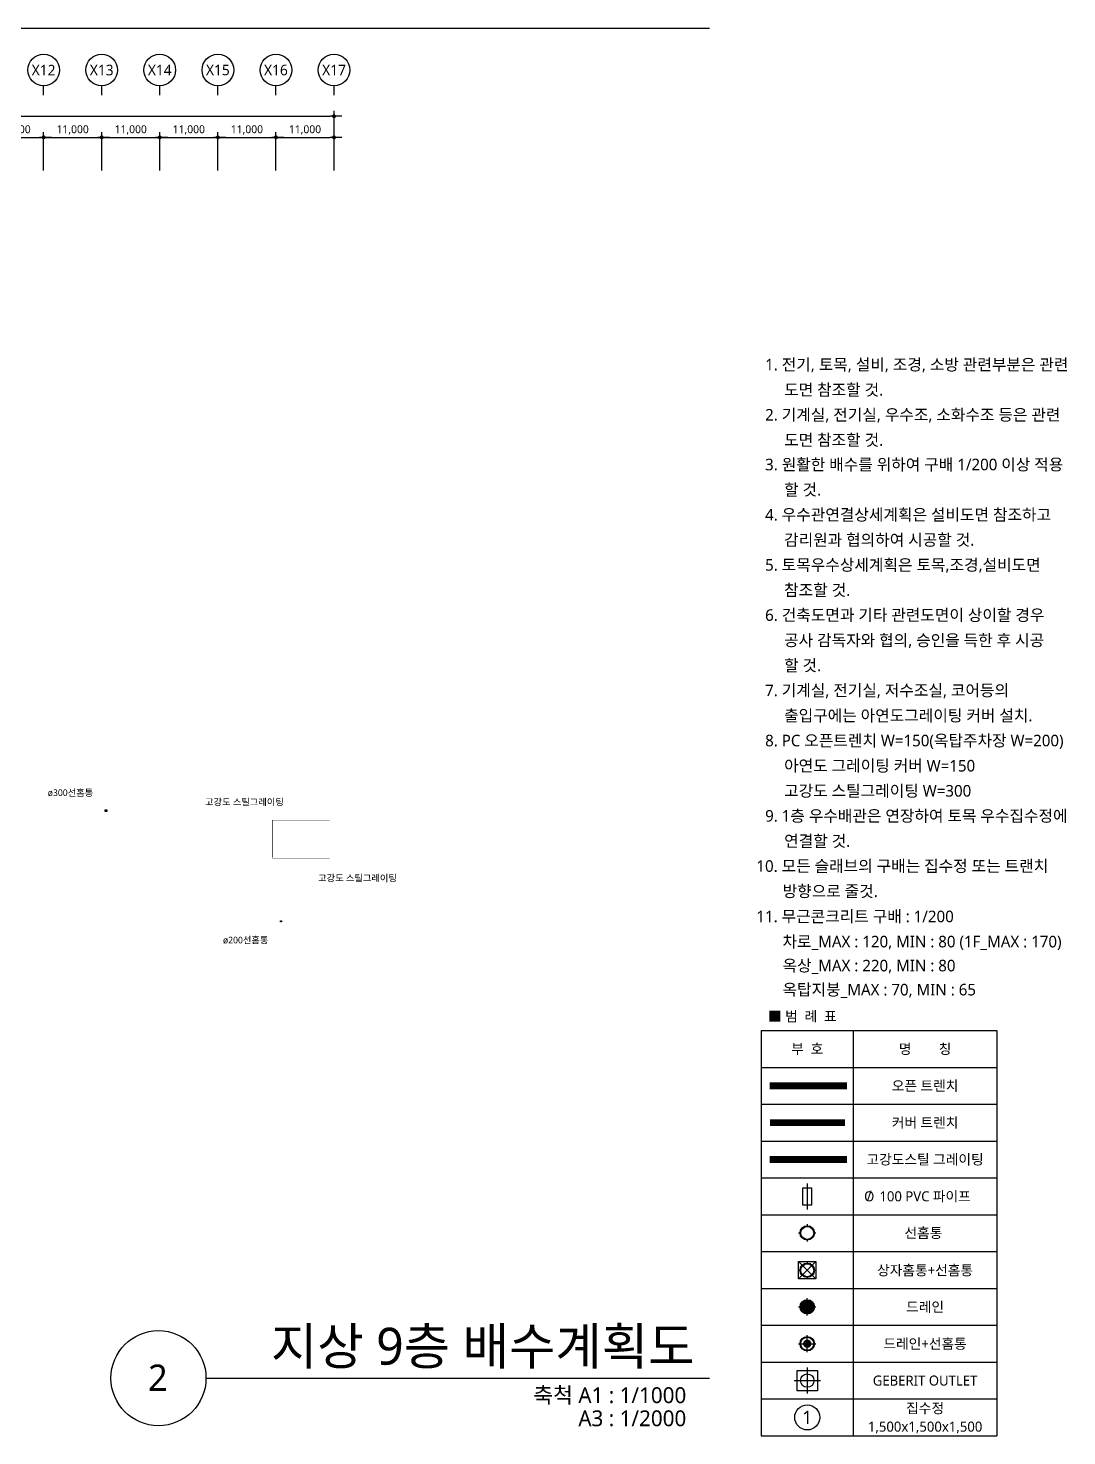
# Model space of a CAD drawing. Header units: millimetres. Extents: x 5104319 to 6731528, y 2502930 to 3039130.
# Drawn here: x 6534007 to 6730728, y 2772607 to 3039130 of the extents above; entities that cross this region are included whole.
import ezdxf
from ezdxf.enums import TextEntityAlignment as Align

# ---------------------------------------------------------------- set-up
doc = ezdxf.new("R2010")
doc.units = ezdxf.units.MM
doc.header["$PDMODE"] = 1
for name, pattern in [('CENTER2', [28.575, 19.05, -3.175, 3.175, -3.175]), ('DIVIDE2', [15.875, 6.35, -3.175, 0, -3.175, 0, -3.175]), ('HID', [2.3, 1.5, -0.8])]:
    doc.linetypes.add(name, pattern=pattern)
doc.layers.get('Defpoints').update_dxf_attribs({"color": 140})
for name, color, linetype in [('0-아연도 그레이팅 커버', 6, 'DIVIDE2'), ('0-오픈트랜치', 2, 'HID'), ('D-1', 6, 'Continuous'), ('D-2', 6, 'Continuous'), ('D-3', 6, 'Continuous'), ('SYM', 253, 'Continuous')]:
    doc.layers.add(name, color=color, linetype=linetype)
for name, color, linetype, lineweight in [('A-AXIS-BUBL', 7, 'Continuous', 25), ('A-BORD-TEXT', 3, 'Continuous', 25), ('A-DIMS', 7, 'Continuous', 25), ('A-MKXS-TEXT1', 3, 'Continuous', 25), ('A-XXXX-SYMB', 7, 'Continuous', 25), ('A-XXXX-TXT1', 3, 'Continuous', 25), ('A-XXXX-TXT2', 3, 'Continuous', 25)]:
    doc.layers.add(name, color=color, linetype=linetype, lineweight=lineweight)
doc.styles.add('HY울릉도L', font='')
doc.styles.add('맑은고딕', font='malgun.ttf')
doc.styles.get('HY울릉도L').set_extended_font_data('HYwulM')
doc.dimstyles.new('CDIM', dxfattribs={"dimtxt": 3, "dimasz": 1.5, "dimexe": 2, "dimexo": 1, "dimgap": 1, "dimtad": 1, "dimdec": 0, "dimrnd": 0.5, "dimzin": 0, "dimdsep": 32, "dimlunit": 6, "dimtxsty": 'HY울릉도L', "dimblk1": '_CIDOT', "dimblk2": '_CIDOT', "dimsah": 1, "dimcen": 5.5, "dimclrd": 2, "dimclre": 2, "dimclrt": 7, "dimadec": 0, "dimazin": 0, "dimtfac": 1, "dimtdec": 0, "dimtix": 1, "dimtmove": 2, "dimatfit": 1, "dimldrblk": '_CIDOT', "dimfxl": 1, "dimtolj": 1, "dimtzin": 0, "dimlwd": -1, "dimarcsym": 0})

# ---------------------------------------------------------------- blocks, each defined once
blk = doc.blocks.new('_CIDOT')
at = {"color": 0, "linetype": 'ByBlock'}
blk.add_line((2, 0), (-1, 0), dxfattribs=at)
at = {"color": 0, "linetype": 'ByBlock', "const_width": 0.5}
blk.add_lwpolyline([(-0.25, 0, 1), (0.25, 0, 1)], format="xyb", close=True, dxfattribs=at)
blk = doc.blocks.new('*D38')
at = {"layer": 'A-DIMS', "lineweight": -2, "transparency": 16777216}
for p, q in [((236693, 255621), (236693, 262871)), ((247693, 255621), (247693, 262871))]:
    blk.add_line(p, q, dxfattribs=at)
at = {"layer": 'A-DIMS', "transparency": 16777216}
blk.add_line((237443, 261871), (246943, 261871), dxfattribs=at)
at = {"layer": 'Defpoints', "color": 0, "transparency": 16777216}
for p in [(247693, 261871), (236693, 255121), (247693, 255121)]:
    blk.add_point(p, dxfattribs=at)
at = {"layer": 'A-DIMS', "transparency": 16777216, "xscale": 750, "yscale": 750, "zscale": 750, "rotation": 180}
blk.add_blockref('_CIDOT', (236693, 261871), dxfattribs=at)
at = {"layer": 'A-DIMS', "transparency": 16777216, "xscale": 750, "yscale": 750, "zscale": 750}
blk.add_blockref('_CIDOT', (247693, 261871), dxfattribs=at)
at = {"layer": 'A-DIMS', "color": 3, "transparency": 16777216, "insert": (242193, 263275), "char_height": 1500, "attachment_point": 5, "style": '맑은고딕'}
blk.add_mtext('\\A1;11,000', dxfattribs=at)
blk = doc.blocks.new('*D39')
at = {"layer": 'A-DIMS', "lineweight": -2, "transparency": 16777216}
for p, q in [((247693, 255621), (247693, 262871)), ((258693, 255621), (258693, 262871))]:
    blk.add_line(p, q, dxfattribs=at)
at = {"layer": 'A-DIMS', "transparency": 16777216}
blk.add_line((248443, 261871), (257943, 261871), dxfattribs=at)
at = {"layer": 'Defpoints', "color": 0, "transparency": 16777216}
for p in [(258693, 261871), (247693, 255121), (258693, 255121)]:
    blk.add_point(p, dxfattribs=at)
at = {"layer": 'A-DIMS', "transparency": 16777216, "xscale": 750, "yscale": 750, "zscale": 750, "rotation": 180}
blk.add_blockref('_CIDOT', (247693, 261871), dxfattribs=at)
at = {"layer": 'A-DIMS', "transparency": 16777216, "xscale": 750, "yscale": 750, "zscale": 750}
blk.add_blockref('_CIDOT', (258693, 261871), dxfattribs=at)
at = {"layer": 'A-DIMS', "color": 3, "transparency": 16777216, "insert": (253193, 263275), "char_height": 1500, "attachment_point": 5, "style": '맑은고딕'}
blk.add_mtext('\\A1;11,000', dxfattribs=at)
blk = doc.blocks.new('*D40')
at = {"layer": 'A-DIMS', "lineweight": -2, "transparency": 16777216}
for p, q in [((258693, 255621), (258693, 262871)), ((269693, 255621), (269693, 262871))]:
    blk.add_line(p, q, dxfattribs=at)
at = {"layer": 'A-DIMS', "transparency": 16777216}
blk.add_line((259443, 261871), (268943, 261871), dxfattribs=at)
at = {"layer": 'Defpoints', "color": 0, "transparency": 16777216}
for p in [(269693, 261871), (258693, 255121), (269693, 255121)]:
    blk.add_point(p, dxfattribs=at)
at = {"layer": 'A-DIMS', "transparency": 16777216, "xscale": 750, "yscale": 750, "zscale": 750, "rotation": 180}
blk.add_blockref('_CIDOT', (258693, 261871), dxfattribs=at)
at = {"layer": 'A-DIMS', "transparency": 16777216, "xscale": 750, "yscale": 750, "zscale": 750}
blk.add_blockref('_CIDOT', (269693, 261871), dxfattribs=at)
at = {"layer": 'A-DIMS', "color": 3, "transparency": 16777216, "insert": (264193, 263275), "char_height": 1500, "attachment_point": 5, "style": '맑은고딕'}
blk.add_mtext('\\A1;11,000', dxfattribs=at)
blk = doc.blocks.new('*D41')
at = {"layer": 'A-DIMS', "lineweight": -2, "transparency": 16777216}
for p, q in [((269693, 255621), (269693, 262871)), ((280693, 255621), (280693, 262871))]:
    blk.add_line(p, q, dxfattribs=at)
at = {"layer": 'A-DIMS', "transparency": 16777216}
blk.add_line((270443, 261871), (279943, 261871), dxfattribs=at)
at = {"layer": 'Defpoints', "color": 0, "transparency": 16777216}
for p in [(280693, 261871), (269693, 255121), (280693, 255121)]:
    blk.add_point(p, dxfattribs=at)
at = {"layer": 'A-DIMS', "transparency": 16777216, "xscale": 750, "yscale": 750, "zscale": 750, "rotation": 180}
blk.add_blockref('_CIDOT', (269693, 261871), dxfattribs=at)
at = {"layer": 'A-DIMS', "transparency": 16777216, "xscale": 750, "yscale": 750, "zscale": 750}
blk.add_blockref('_CIDOT', (280693, 261871), dxfattribs=at)
at = {"layer": 'A-DIMS', "color": 3, "transparency": 16777216, "insert": (275193, 263275), "char_height": 1500, "attachment_point": 5, "style": '맑은고딕'}
blk.add_mtext('\\A1;11,000', dxfattribs=at)
blk = doc.blocks.new('*D42')
at = {"layer": 'A-DIMS', "lineweight": -2, "transparency": 16777216}
for p, q in [((280693, 255621), (280693, 262871)), ((291693, 255621), (291693, 262871))]:
    blk.add_line(p, q, dxfattribs=at)
at = {"layer": 'A-DIMS', "transparency": 16777216}
blk.add_line((281443, 261871), (290943, 261871), dxfattribs=at)
at = {"layer": 'Defpoints', "color": 0, "transparency": 16777216}
for p in [(291693, 261871), (280693, 255121), (291693, 255121)]:
    blk.add_point(p, dxfattribs=at)
at = {"layer": 'A-DIMS', "transparency": 16777216, "xscale": 750, "yscale": 750, "zscale": 750, "rotation": 180}
blk.add_blockref('_CIDOT', (280693, 261871), dxfattribs=at)
at = {"layer": 'A-DIMS', "transparency": 16777216, "xscale": 750, "yscale": 750, "zscale": 750}
blk.add_blockref('_CIDOT', (291693, 261871), dxfattribs=at)
at = {"layer": 'A-DIMS', "color": 3, "transparency": 16777216, "insert": (286193, 263275), "char_height": 1500, "attachment_point": 5, "style": '맑은고딕'}
blk.add_mtext('\\A1;11,000', dxfattribs=at)
blk = doc.blocks.new('*D43')
at = {"layer": 'A-DIMS', "lineweight": -2, "transparency": 16777216}
for p, q in [((126693, 255621), (126693, 266871)), ((302693, 255621), (302693, 266871))]:
    blk.add_line(p, q, dxfattribs=at)
at = {"layer": 'A-DIMS', "transparency": 16777216}
blk.add_line((127443, 265871), (301943, 265871), dxfattribs=at)
at = {"layer": 'Defpoints', "color": 0, "transparency": 16777216}
for p in [(302693, 265871), (126693, 255121), (302693, 255121)]:
    blk.add_point(p, dxfattribs=at)
at = {"layer": 'A-DIMS', "transparency": 16777216, "xscale": 750, "yscale": 750, "zscale": 750, "rotation": 180}
blk.add_blockref('_CIDOT', (126693, 265871), dxfattribs=at)
at = {"layer": 'A-DIMS', "transparency": 16777216, "xscale": 750, "yscale": 750, "zscale": 750}
blk.add_blockref('_CIDOT', (302693, 265871), dxfattribs=at)
at = {"layer": 'A-DIMS', "color": 3, "transparency": 16777216, "insert": (214693, 267275), "char_height": 1500, "attachment_point": 5, "style": '맑은고딕'}
blk.add_mtext('\\A1;176,000', dxfattribs=at)
blk = doc.blocks.new('*D44')
at = {"layer": 'A-DIMS', "lineweight": -2, "transparency": 16777216}
for p, q in [((291693, 255621), (291693, 262871)), ((302693, 255621), (302693, 262871))]:
    blk.add_line(p, q, dxfattribs=at)
at = {"layer": 'A-DIMS', "transparency": 16777216}
blk.add_line((292443, 261871), (301943, 261871), dxfattribs=at)
at = {"layer": 'Defpoints', "color": 0, "transparency": 16777216}
for p in [(302693, 261871), (291693, 255121), (302693, 255121)]:
    blk.add_point(p, dxfattribs=at)
at = {"layer": 'A-DIMS', "transparency": 16777216, "xscale": 750, "yscale": 750, "zscale": 750, "rotation": 180}
blk.add_blockref('_CIDOT', (291693, 261871), dxfattribs=at)
at = {"layer": 'A-DIMS', "transparency": 16777216, "xscale": 750, "yscale": 750, "zscale": 750}
blk.add_blockref('_CIDOT', (302693, 261871), dxfattribs=at)
at = {"layer": 'A-DIMS', "color": 3, "transparency": 16777216, "insert": (297193, 263275), "char_height": 1500, "attachment_point": 5, "style": '맑은고딕'}
blk.add_mtext('\\A1;11,000', dxfattribs=at)
blk = doc.blocks.new('상자')
at = {"layer": 'D-1'}
for p, q in [((6041333, 124773), (6041693, 124773)), ((6042773, 126213), (6042773, 125853)), ((6043853, 124773), (6044213, 124773)), ((6042773, 123693), (6042773, 123333))]:
    blk.add_line(p, q, dxfattribs=at)
at = {"layer": 'D-1', "ltscale": 0.6}
blk.add_lwpolyline([(6041333, 126213), (6044213, 126213), (6044213, 123333), (6041333, 123333)], close=True, dxfattribs=at)
for points in [[(6044213, 126213), (6041333, 123333)], [(6041333, 126213), (6044213, 123333)]]:
    blk.add_lwpolyline(points, dxfattribs=at)
blk.add_circle((6042773, 124773), 1080, dxfattribs=at)
at = {"layer": 'Defpoints'}
blk.add_circle((6042773, 124773), 1200, dxfattribs=at)
at = {"layer": 'SYM', "ltscale": 0.6}
blk.add_circle((6042773, 124773), 1080, dxfattribs=at)
blk = doc.blocks.new('A$C20DC7017')
at = {"layer": 'D-1'}
for p, q in [((1200, 2640), (1200, 2280)), ((-240, 1200), (120, 1200)), ((1200, 120), (1200, -240)), ((2280, 1200), (2640, 1200))]:
    blk.add_line(p, q, dxfattribs=at)
at = {"layer": 'D-1', "ltscale": 0.6}
blk.add_circle((1200, 1200), 1080, dxfattribs=at)
at = {"layer": 'Defpoints'}
blk.add_circle((1200, 1200), 1200, dxfattribs=at)
at = {"layer": 'SYM', "ltscale": 0.6}
blk.add_circle((1200, 1200), 1080, dxfattribs=at)
blk = doc.blocks.new('A$C144A12A0')
at = {"layer": 'D-2'}
h = blk.add_hatch(color=256, dxfattribs=at)
h.dxf.hatch_style = 1
edge = h.paths.add_edge_path()
edge.add_arc((1200, 1200), 1200, 0, 360)
for p, q in [((1200, -240), (1200, 2640)), ((-240, 1200), (2640, 1200))]:
    blk.add_line(p, q, dxfattribs=at)
at = {"layer": 'Defpoints'}
blk.add_circle((1200, 1200), 1200, dxfattribs=at)
blk = doc.blocks.new('A$C2F0C5309')
at = {"layer": 'D-3'}
for p, q in [((1200, -240), (1200, 2640)), ((-240, 1200), (2640, 1200))]:
    blk.add_line(p, q, dxfattribs=at)
at = {"layer": 'D-3', "const_width": 691}
blk.add_lwpolyline([(854, 1200, 1), (1546, 1200, 1)], format="xyb", close=True, dxfattribs=at)
at = {"layer": 'D-3', "ltscale": 0.6}
blk.add_circle((1200, 1200), 1093, dxfattribs=at)
at = {"layer": 'Defpoints'}
blk.add_circle((1200, 1200), 1200, dxfattribs=at)
blk = doc.blocks.new('pipe')
at = {"layer": 'D-1', "ltscale": 0.6}
blk.add_lwpolyline([(4852578, 194316), (4852578, 196766), (4853778, 196766), (4853778, 194316)], close=True, dxfattribs=at)
blk.add_lwpolyline([(4853178, 197366), (4853178, 193716)], dxfattribs=at)
blk = doc.blocks.new('범례')
for p, q in [((5050922, 2339790), (5093037, 2339790)), ((5050922, 2339790), (5050922, 2267386)), ((5067378, 2339790), (5067378, 2267386)), ((5093037, 2339790), (5093037, 2306879)), ((5093037, 2339790), (5093037, 2267386)), ((5050922, 2333208), (5093037, 2333208)), ((5050922, 2326626), (5093037, 2326626)), ((5050922, 2320043), (5093037, 2320043)), ((5050922, 2313461), (5093037, 2313461)), ((5050922, 2313461), (5093037, 2313461)), ((5050922, 2306879), (5093037, 2306879)), ((5050922, 2300297), (5093037, 2300297)), ((5050922, 2293715), (5093037, 2293715)), ((5050922, 2287132), (5093037, 2287132)), ((5050922, 2280550), (5093037, 2280550)), ((5050922, 2273968), (5093037, 2273968)), ((5050922, 2267386), (5093037, 2267386))]:
    blk.add_line(p, q)
blk.add_lwpolyline([(5067378, 2306879), (5067378, 2300297)])
at = {"layer": '0-아연도 그레이팅 커버', "linetype": 'CENTER2', "ltscale": 400, "const_width": 1197}
blk.add_lwpolyline([(5065889, 2323317), (5052515, 2323317)], dxfattribs=at)
at = {"layer": '0-아연도 그레이팅 커버', "ltscale": 600, "const_width": 1282}
blk.add_lwpolyline([(5066236, 2316752), (5052421, 2316752)], dxfattribs=at)
at = {"layer": '0-오픈트랜치', "ltscale": 1000, "const_width": 1282}
blk.add_lwpolyline([(5066236, 2329917), (5052421, 2329917)], dxfattribs=at)
at = {"layer": 'D-1'}
for p, q in [((5059150, 2279578), (5059150, 2274941)), ((5056795, 2277259), (5061506, 2277259))]:
    blk.add_line(p, q, dxfattribs=at)
blk.add_lwpolyline([(5057341, 2279068), (5060959, 2279068), (5060959, 2275450), (5057341, 2275450)], close=True, dxfattribs=at)
blk.add_circle((5059150, 2277259), 1206, dxfattribs=at)
at = {"layer": 'D-3', "ltscale": 0.6}
blk.add_circle((5059150, 2270677), 2243, dxfattribs=at)
at = {"xscale": 1.282279608192343, "yscale": 1.282279608192343, "zscale": 1.282279608192343}
blk.add_blockref('pipe', (-1163981, 2059399), dxfattribs=at)
at = {"layer": 'D-1', "ltscale": 0.6, "xscale": 1.068566340160285, "yscale": 1.068566340160285, "zscale": 1.068566340160285}
for name, p in [('A$C20DC7017', (5057868, 2302350)), ('상자', (-1397954, 2163634))]:
    blk.add_blockref(name, p, dxfattribs=at)
at = {"layer": 'D-2', "ltscale": 0.6, "xscale": 1.068566340160285, "yscale": 1.068566340160285, "zscale": 1.068566340160285}
blk.add_blockref('A$C144A12A0', (5057868, 2289141), dxfattribs=at)
at = {"layer": 'D-3', "ltscale": 0.6, "xscale": 1.068566340160285, "yscale": 1.068566340160285, "zscale": 1.068566340160285}
blk.add_blockref('A$C2F0C5309', (5057868, 2282559), dxfattribs=at)
at = {"layer": 'A-BORD-TEXT', "style": '맑은고딕'}
blk.add_text('  ■ 범  례  표', height=1800, dxfattribs=at).set_placement((5050922, 2341421))
for s, height, p in [('부  호', 1800, (5059150, 2336499)), ('명        칭', 1800, (5080207, 2336499)), ('오픈 트렌치', 1800, (5080207, 2329917)), ('커버 트렌치', 1800, (5080207, 2323335)), ('고강도스틸 그레이팅', 1800, (5080207, 2316752)), ('O', 1800, (5070227, 2310170)), ('/', 1800, (5070236, 2310275)), ('100 PVC 파이프', 1800, (5080207, 2310170)), ('선홈통 ', 1800, (5080207, 2303632)), ('상자홈통+선홈통', 1800, (5080207, 2296962)), ('드레인', 1800, (5080207, 2290424)), ('드레인+선홈통', 1800, (5080207, 2283841)), ('GEBERIT OUTLET', 1800, (5080207, 2277259)), ('집수정', 1800, (5080207, 2272323)), ('1', 2400, (5059150, 2270677)), ('1,500x1,500x1,500', 1800, (5080207, 2269031))]:
    blk.add_text(s, height=height, dxfattribs=at).set_placement(p, align=Align.MIDDLE_CENTER)
blk = doc.blocks.new('배수 NOTE')
at = {"layer": 'A-BORD-TEXT', "style": '맑은고딕'}
for s, p in [('1. 전기, 토목, 설비, 조경, 소방 관련부분은 관련 ', (442112, 286709)), ('도면 참조할 것.', (445066, 282798)), ('2. 기계실, 전기실, 우수조, 소화수조 등은 관련', (442112, 278909)), ('도면 참조할 것.', (445066, 274998)), ('3. 원활한 배수를 위하여 구배 1/200 이상 적용', (442112, 271182)), ('할 것.', (445066, 267271)), ('4. 우수관연결상세계획은 설비도면 참조하고', (442112, 263382)), ('감리원과 협의하여 시공할 것.', (445066, 259471)), ('5. 토목우수상세계획은 토목,조경,설비도면', (442112, 255582)), ('참조할 것.', (445066, 251671)), ('6. 건축도면과 기타 관련도면이 상이할 경우', (442112, 247782)), ('공사 감독자와 협의, 승인을 득한 후 시공 ', (445066, 243871)), ('할 것.', (445066, 239971)), ('7. 기계실, 전기실, 저수조실, 코어등의', (442112, 236082)), ('출입구에는 아연도그레이팅 커버 설치.', (445066, 232171)), ('8. PC 오픈트렌치 W=150(옥탑주차장 W=200) ', (442112, 228282)), ('아연도 그레이팅 커버 W=150', (445066, 224371)), ('고강도 스틸그레이팅 W=300', (445066, 220471)), ('9. 1층 우수배관은 연장하여 토목 우수집수정에', (442112, 216582)), ('연결할 것.', (445066, 212671)), ('10. 모든 슬래브의 구배는 집수정 또는 트랜치', (440756, 208782)), ('방향으로 줄것.', (444839, 204871)), ('11. 무근콘크리트 구배 : 1/200', (440756, 200949)), ('차로_MAX : 120, MIN : 80 (1F_MAX : 170)', (444813, 197037)), ('옥상_MAX : 220, MIN : 80 ', (444813, 193309)), ('옥탑지붕_MAX : 70, MIN : 65', (444813, 189573))]:
    blk.add_text(s, height=1800, dxfattribs=at).set_placement(p)
blk = doc.blocks.new('DIM(210222)')
for p, q in [((247693, 269870.6), (247693, 271620.6)), ((258693, 269870.6), (258693, 271620.6)), ((269693, 269870.6), (269693, 271620.6)), ((280693, 269870.6), (280693, 271620.6)), ((291693, 269870.6), (291693, 271620.6)), ((302693, 269870.6), (302693, 271620.6))]:
    blk.add_line(p, q)
at = {"layer": 'A-AXIS-BUBL', "ltscale": 0.2}
for centre in [(247693, 274620.6), (258693, 274620.6), (269693, 274620.6), (280693, 274620.6), (291693, 274620.6), (302693, 274620.6)]:
    blk.add_circle(centre, 3000, dxfattribs=at)
at = {"layer": 'A-XXXX-TXT2', "ltscale": 0.2, "style": '맑은고딕'}
for s, p in [('X12', (247693, 274620.6)), ('X13', (258693, 274620.6)), ('X14', (269693, 274620.6)), ('X15', (280693, 274620.6)), ('X16', (291693, 274620.6)), ('X17', (302693, 274620.6))]:
    blk.add_text(s, height=2000, dxfattribs=at).set_placement(p, align=Align.MIDDLE)
at = {"layer": 'A-DIMS'}
for p1, p2, distance, picture, middle in [((126693, 255120.6), (302693, 255120.6), 10750, '*D43', (214693, 267275.5)), ((236693, 255120.6), (247693, 255120.6), 6750, '*D38', (242193, 263275.5)), ((247693, 255120.6), (258693, 255120.6), 6750, '*D39', (253193, 263275.5)), ((258693, 255120.6), (269693, 255120.6), 6750, '*D40', (264193, 263275.5)), ((269693, 255120.6), (280693, 255120.6), 6750, '*D41', (275193, 263275.5)), ((280693, 255120.6), (291693, 255120.6), 6750, '*D42', (286193, 263275.5)), ((291693, 255120.6), (302693, 255120.6), 6750, '*D44', (297193, 263275.5))]:
    dim = blk.add_aligned_dim(p1=p1, p2=p2, distance=distance, dimstyle='CDIM', override={"dimscale": 500, "dimtxsty": '맑은고딕', "dimclrd": 256, "dimclre": 256, "dimclrt": 3}, dxfattribs=at)
    dim.commit()
    dim.dimension.update_dxf_attribs({"geometry": picture, "text_midpoint": middle})

msp = doc.modelspace()

# ---------------------------------------------------------------- linework, layer by layer
msp.add_line((5944319, 3039130), (6663069, 3039130))
for points in [[(6548737, 2890951, 0, 500, 0), (6548737, 2892451, 0, 0, 0), (6548737, 2894578, 0, 0, 0), (6546280, 2894578, 0, 0, 0)], [(6584937, 2888986, 0, 500, 0), (6584937, 2890486, 0, 0, 0), (6584937, 2892613, 0, 0, 0), (6582480, 2892613, 0, 0, 0)], [(6584937, 2881908, 0, 500, 0), (6584937, 2880408, 0, 0, 0), (6584937, 2878281, 0, 0, 0), (6587393, 2878281, 0, 0, 0)], [(6581914, 2870001, 0, 500, 0), (6581914, 2868501, 0, 0, 0), (6581914, 2866373, 0, 0, 0), (6579457, 2866373, 0, 0, 0)]]:
    msp.add_lwpolyline(points, format="xyseb")
at = {"layer": '0-아연도 그레이팅 커버', "ltscale": 100, "const_width": 100}
for points in [[(6580237, 2889181), (6591137, 2889181)], [(6591137, 2881908), (6580237, 2881908)]]:
    msp.add_lwpolyline(points, dxfattribs=at)
at = {"layer": '0-오픈트랜치', "ltscale": 50}
for points in [[(6548887, 2890951, 0, 250, 0), (6549294, 2890951, 0, 0, 0), (6580237, 2890951, 0, 0, 0)], [(6582015, 2870000, 0, 250, 0), (6582423, 2870000, 0, 0, 0), (6583513, 2870000, 0, 0, 0), (6583513, 2870000, 0, 0, 0)]]:
    msp.add_lwpolyline(points, format="xyseb", dxfattribs=at)
at = {"layer": '0-오픈트랜치', "ltscale": 500, "const_width": 100}
msp.add_lwpolyline([(6580237, 2889181), (6580237, 2882101)], dxfattribs=at)
at = {"layer": 'A-XXXX-SYMB'}
msp.add_line((6567690, 2783530), (6663069, 2783530), dxfattribs=at)
msp.add_circle((6558690, 2783530), 9000, dxfattribs=at)

# ---------------------------------------------------------------- block references
msp.add_blockref('DIM(210222)', (6289244, 2756580))
at = {"xscale": 1.218288614751042, "yscale": 1.218288614751042, "zscale": 1.218288614751042}
msp.add_blockref('배수 NOTE', (6134963, 2625038), dxfattribs=at)
at = {"layer": 'A-BORD-TEXT', "color": 2, "xscale": 1.06, "yscale": 1.06, "zscale": 1.06}
msp.add_blockref('범례', (1318861, 369178), dxfattribs=at)
at = {"layer": 'D-1', "ltscale": 0.6}
for p, xscale, yscale, zscale in [((5919281, 2877954), 0.1041666666535801, 0.1041666666535801, 0.1041666666535801), ((6162278, 2861336), 0.06944444443673639, 0.06944444443673639, 0.06944444443673639)]:
    msp.add_blockref('상자', p, dxfattribs=dict(at, xscale=xscale, yscale=yscale, zscale=zscale))

# ---------------------------------------------------------------- texts
at = {"layer": 'A-MKXS-TEXT1', "style": '맑은고딕'}
for s, p in [('ø300선홈통', (6546331, 2894378)), ('고강도 스틸그레이팅', (6582430, 2892613)), ('고강도 스틸그레이팅', (6603841, 2878199)), ('ø200선홈통', (6579508, 2866470))]:
    msp.add_text(s, height=1250, dxfattribs=at).set_placement(p, align=Align.MIDDLE_RIGHT)
at = {"layer": 'A-XXXX-TXT1', "style": '맑은고딕'}
msp.add_text('지상 9층 배수계획도', height=7000, dxfattribs=at).set_placement((6660211, 2783983), align=Align.BOTTOM_RIGHT)
msp.add_text('2', height=5000, dxfattribs=at).set_placement((6558575, 2783637), align=Align.MIDDLE)
for s, p in [('축척 A1 : 1/1000', (6658653, 2781807)), ('A3 : 1/2000', (6658653, 2777429))]:
    msp.add_text(s, height=3000, dxfattribs=at).set_placement(p, align=Align.TOP_RIGHT)

doc.saveas('drawing.dxf')
